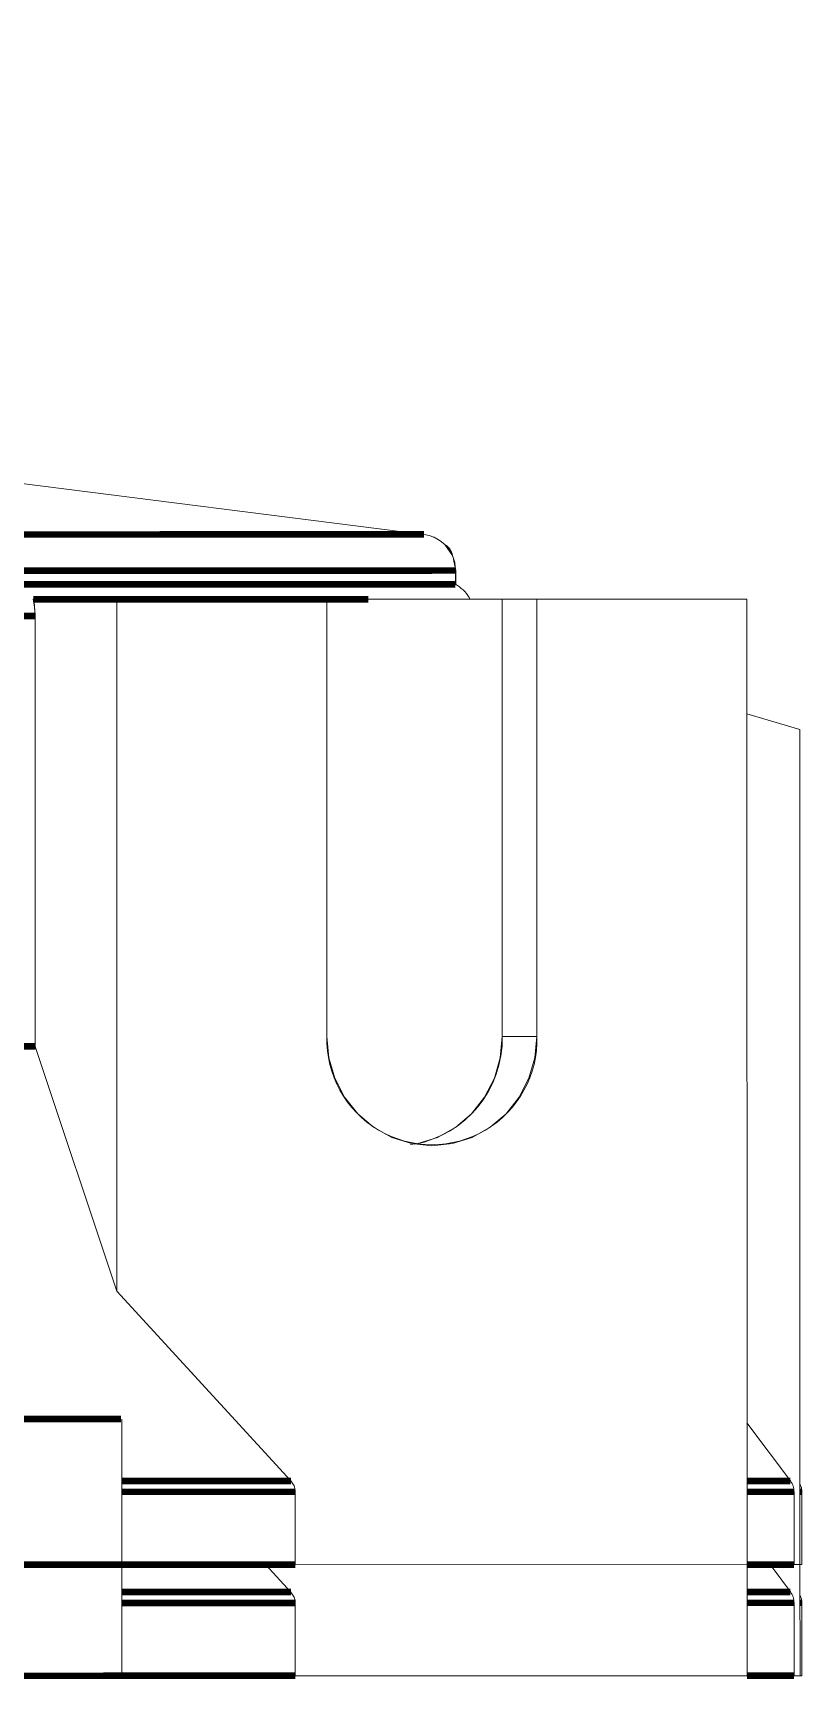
# Model space of a CAD drawing. Header units: millimetres. Extents: x -16985 to -606, y 2122 to 9380.
# Drawn here: x -1794.38 to -1773.17, y 7666.99 to 7712.18 of the extents above; entities that cross this region are included whole.
import ezdxf

# ---------------------------------------------------------------- set-up
doc = ezdxf.new("R2010")
doc.units = ezdxf.units.MM
doc.linetypes.add('K5LT_THIN', pattern=[0])

msp = doc.modelspace()

# ---------------------------------------------------------------- linework, layer by layer
at = {"color": 7, "linetype": 'K5LT_THIN', "lineweight": 18}
for p, q in [((-1783.6411721773, 7698.4135540238), (-1892.5177280693, 7712.1790414501)), ((-1783.6411721774, 7698.4135540238), (-1783.4853693234, 7698.3810506221)), ((-1783.4853747565, 7698.381049854), (-1783.6411721774, 7698.4135540238)), ((-1783.3364959558, 7698.3239625584), (-1783.4853747565, 7698.381049854)), ((-1783.4853693234, 7698.3810506221), (-1783.3364037564, 7698.32392309)), ((-1783.195852532, 7698.241713909), (-1783.3364956123, 7698.3239623938)), ((-1783.3364034187, 7698.3239229282), (-1783.1956324552, 7698.241566502)), ((-1783.065560042, 7698.1324301738), (-1783.195852532, 7698.241713909)), ((-1782.8596377732, 7697.8324973415), (-1783.065560042, 7698.1324301738)), ((-1782.7968207409, 7697.639789751), (-1782.8596377732, 7697.8324973415)), ((-1782.7666056879, 7697.4215583356), (-1782.8258479122, 7697.7288381513)), ((-1782.7741411319, 7697.4215402315), (-1782.7968207409, 7697.639789751)), ((-1782.7760450979, 7697.0426532828), (-1782.7741411328, 7697.4215576026)), ((-1782.7741411329, 7697.4215576035), (-1782.7760450983, 7697.042653282)), ((-1782.7760450974, 7697.0426338013), (-1782.7741411321, 7697.4215402319)), ((-1782.774141132, 7697.4215402314), (-1782.7760450945, 7697.0426340286)), ((-1782.7666056879, 7697.4215583353), (-1782.7665681414, 7697.0371034446)), ((-1782.7665681419, 7697.0370839069), (-1782.766605687, 7697.4215409708)), ((-1782.7665681402, 7697.0370839973), (-1782.766605687, 7697.4215409709)), ((-1782.7665681379, 7697.0370837179), (-1782.7760450959, 7697.0426338017)), ((-1794.3700908451, 7696.6324970835), (-1792.0742392471, 7696.6327633396)), ((-1792.0511374746, 7696.6326898061), (-1794.3700908451, 7696.6324970835)), ((-1794.3700908108, 7696.6318148359), (-1792.0511374435, 7696.6320750403)), ((-1792.0742392027, 7696.6319969946), (-1794.3700908147, 7696.6318148359)), ((-1794.3333951839, 7696.419850022), (-1794.3700908178, 7696.6318148359)), ((-1789.1801413487, 7696.633041612), (-1792.0742392401, 7696.6327633396)), ((-1786.3066690606, 7696.6325689273), (-1792.0742392027, 7696.6319969946)), ((-1786.3066690486, 7696.6325689273), (-1792.0742392107, 7696.6319969946)), ((-1792.0742392027, 7696.6319969946), (-1792.0723847472, 7677.6426384796)), ((-1792.0723847472, 7677.6426384927), (-1792.0742392027, 7696.6319969946)), ((-1792.0511374776, 7696.6326898061), (-1791.3852401814, 7696.632767032)), ((-1792.0511374175, 7696.6320750403), (-1792.0511374776, 7696.6326898061)), ((-1792.0511374475, 7696.6320750403), (-1791.3852401502, 7696.6321278742)), ((-1786.0278980545, 7696.6332821496), (-1791.3852401773, 7696.632767032)), ((-1781.7726232367, 7696.6330810953), (-1791.3852401491, 7696.6321278742)), ((-1786.027898057, 7696.6333040032), (-1790.2826907636, 7696.6328948976)), ((-1780.6700738179, 7696.6331685744), (-1790.2826907304, 7696.6322153533)), ((-1790.2826907304, 7696.6322153533), (-1789.1801413117, 7696.6323028324)), ((-1789.1801413468, 7696.6330227633), (-1787.2576179638, 7696.6332076172)), ((-1785.1676929183, 7696.6332975661), (-1786.8877506693, 7696.6330980864)), ((-1785.1680453615, 7696.6332213126), (-1786.8877506745, 7696.6330980864)), ((-1786.8877506695, 7696.6330980864), (-1786.8877506282, 7696.6326752481)), ((-1781.7726232447, 7696.6330810953), (-1786.8877506538, 7696.6326752481)), ((-1786.8877506538, 7696.6326752481), (-1785.1680453452, 7696.6328879066)), ((-1786.8877506389, 7696.6325738612), (-1786.8877506488, 7696.6326752481)), ((-1786.3054971692, 7684.6325689754), (-1786.3066690606, 7696.6325689273)), ((-1774.7715287595, 7696.6337127926), (-1785.1680453323, 7696.6328879066)), ((-1785.1680453452, 7696.6328879066), (-1774.7715287645, 7696.6337127926)), ((-1780.6700738497, 7696.6338191671), (-1782.3831238988, 7696.6336544544)), ((-1781.7726232665, 7696.6336913015), (-1782.3831098342, 7696.6336205017)), ((-1774.7715287944, 7696.6344270246), (-1782.3830782651, 7696.6335442927)), ((-1781.4900478149, 7696.6337621788), (-1779.5675244329, 7696.6339470327)), ((-1780.5390989066, 7696.63314086), (-1781.4900477749, 7696.6330654093)), ((-1781.4888758895, 7684.633065463), (-1781.4900477809, 7696.6330654093)), ((-1779.5675244329, 7696.6339470327), (-1780.6700738496, 7696.6338191671)), ((-1774.7715287595, 7696.6337127926), (-1780.5390989016, 7696.63314086)), ((-1780.5390989016, 7696.63314086), (-1780.5379270102, 7684.6331409081)), ((-1774.7715287944, 7696.6344270246), (-1779.5675244298, 7696.6339658815)), ((-1774.7715287246, 7696.6337127926), (-1774.7715287944, 7696.6344270246)), ((-1774.7689408326, 7670.1337129194), (-1774.7715287595, 7696.6337127926)), ((-1794.3194348819, 7696.1751487838), (-1794.3333951839, 7696.419850022)), ((-1794.3194348589, 7696.1751487856), (-1794.3182809385, 7684.3591699648)), ((-1774.7712219728, 7693.4926176652), (-1773.3161793363, 7693.0562597544)), ((-1774.7712219697, 7693.4925861496), (-1773.3161793357, 7693.0562282386)), ((-1774.7712219666, 7693.4925546431), (-1773.3161793332, 7693.0561967333)), ((-1773.3161793317, 7693.0561652227), (-1774.7712219635, 7693.4925231321)), ((-1774.7712219635, 7693.4925231219), (-1773.3161793317, 7693.056165212)), ((-1773.3139408237, 7670.1341648608), (-1773.3161793317, 7693.0561652227)), ((-1773.3161793317, 7693.056165212), (-1773.3139408237, 7670.1341648613)), ((-1794.3182809385, 7684.3591699648), (-1792.0723847472, 7677.6426384927)), ((-1792.0723847472, 7677.6426384885), (-1794.3182809374, 7684.3591699602)), ((-1786.2500288804, 7684.0473035038), (-1786.3054971692, 7684.6325689754)), ((-1781.544229857, 7684.0477890036), (-1781.4888758895, 7684.633065463)), ((-1781.48887589, 7684.6330654667), (-1780.5379270163, 7684.6331409174)), ((-1780.5379270102, 7684.6331409081), (-1780.5932809867, 7684.0478644469)), ((-1786.0858699804, 7683.4845404704), (-1786.2500288804, 7684.0473035038)), ((-1781.7082788415, 7683.4849934072), (-1781.544229857, 7684.0477890036)), ((-1780.5932809867, 7684.0478644469), (-1780.7573299672, 7683.4850688673)), ((-1785.8193289816, 7682.9659064896), (-1786.0858699804, 7683.4845404704)), ((-1781.9747185401, 7682.9663065798), (-1781.7082788415, 7683.4849934072)), ((-1780.7573299672, 7683.4850688673), (-1781.0237696638, 7682.9663820342)), ((-1785.4606489013, 7682.5113324098), (-1785.8193289816, 7682.9659064896)), ((-1782.3333098203, 7682.5116613803), (-1781.9747185401, 7682.9663065798)), ((-1781.0237696638, 7682.9663820342), (-1781.3823609519, 7682.5117368273)), ((-1785.0236136384, 7682.1382872539), (-1785.4606489013, 7682.5113324098)), ((-1782.7702722183, 7682.1385295519), (-1782.3333098203, 7682.5116613803)), ((-1781.3823609519, 7682.5117368273), (-1781.8193233449, 7682.1386050026)), ((-1784.5250181902, 7681.8611069351), (-1785.0236136384, 7682.1382872539)), ((-1783.2688135222, 7681.861250348), (-1782.7702722183, 7682.1385295519)), ((-1781.8193233449, 7682.1386050026), (-1782.3178646459, 7681.8613258043)), ((-1783.98402331, 7681.6904433344), (-1784.5250181902, 7681.8611069351)), ((-1784.0069500233, 7681.6702570487), (-1783.8097750588, 7681.6904794604)), ((-1783.4214191173, 7681.6328549561), (-1783.98402331, 7681.6904433344)), ((-1783.8097750588, 7681.6904794604), (-1783.2688135222, 7681.861250348)), ((-1782.8588261825, 7681.690554913), (-1783.4214191173, 7681.6328549561)), ((-1782.3178646459, 7681.8613258043), (-1782.8588261825, 7681.690554913)), ((-1792.0723847472, 7677.6426384796), (-1787.2958430958, 7672.4314912028)), ((-1787.2958430909, 7672.4314912076), (-1792.0723847472, 7677.6426384885)), ((-1792.3641829278, 7674.1318630729), (-1795.0213737881, 7674.1316430193)), ((-1793.7502211493, 7674.1316904318), (-1794.8844568017, 7674.1315743723)), ((-1792.8597895019, 7674.1317838412), (-1793.7502211493, 7674.1316904318)), ((-1792.2549967741, 7674.1318502118), (-1792.8597895019, 7674.1317838412)), ((-1792.3641829268, 7674.1318630729), (-1792.0012322061, 7674.1318907807)), ((-1791.9642577729, 7674.1318864255), (-1792.2549967741, 7674.1318502118)), ((-1792.0012322061, 7674.1318907807), (-1791.9642577729, 7674.1318864255)), ((-1791.9390565387, 7670.13189196), (-1791.9394471692, 7674.1318919409)), ((-1773.5757027374, 7672.4331597981), (-1774.7693213583, 7674.0305984885)), ((-1787.2958430958, 7672.4314912028), (-1787.2073926002, 7672.2939374673)), ((-1787.2073926003, 7672.2939374713), (-1787.2958430878, 7672.4314912077)), ((-1787.1746991258, 7672.1324827266), (-1787.1745038105, 7670.1324827398)), ((-1773.5757027383, 7672.4331598101), (-1773.5758501276, 7672.4333570635)), ((-1773.4761005395, 7670.1341490252), (-1773.4762958547, 7672.1341490156)), ((-1773.3141502844, 7672.2790443914), (-1773.3141546056, 7672.3232895889)), ((-1773.3141464601, 7672.2398852036), (-1773.3141502844, 7672.2790443914)), ((-1773.3141434702, 7672.2092699456), (-1773.3141464601, 7672.2398852036)), ((-1773.3141445622, 7672.2204310979), (-1773.3141435421, 7672.2099857975)), ((-1773.2639408262, 7670.1342170101), (-1773.2641361415, 7672.1342170005)), ((-1793.7498306309, 7670.1316904509), (-1794.8840661622, 7670.1315743914)), ((-1792.8593989334, 7670.1317838603), (-1793.7498306309, 7670.1316904509)), ((-1792.2546061907, 7670.1318502309), (-1792.8593989334, 7670.1317838603)), ((-1792.3637921163, 7670.131863092), (-1792.0008416226, 7670.1318907998)), ((-1791.9638671664, 7670.1318864446), (-1792.2546061907, 7670.1318502309)), ((-1792.0008416226, 7670.1318907998), (-1791.9638671664, 7670.1318864446)), ((-1787.174503857542, 7670.132482739842), (-1791.982354394216, 7670.131956494906)), ((-1791.9823543941, 7670.1319879657), (-1790.2382021457, 7670.1321789327)), ((-1791.9387587552, 7667.08378715), (-1791.9390564256, 7670.1318895349)), ((-1790.3581685152, 7670.1323497606), (-1790.695778396, 7670.1323088943)), ((-1790.3555126061, 7670.1321672998), (-1787.1745038155, 7670.132522795)), ((-1789.695181178, 7670.1324300126), (-1790.2383726999, 7670.1323642614)), ((-1787.9823238066, 7670.1326531513), (-1787.2955453124, 7669.3833863928)), ((-1787.2955453074, 7669.3833863976), (-1787.9823237974, 7670.1326531513)), ((-1774.7689410156, 7670.1337129193), (-1787.1745038575, 7670.1324827398)), ((-1787.1745038105, 7670.1324827398), (-1774.7689408326, 7670.1337129194)), ((-1773.476100535905, 7670.134149025189), (-1774.768940820615, 7670.133947209891)), ((-1774.7686430491, 7667.0856081094), (-1774.7689407198, 7670.1337129194)), ((-1773.5754049539, 7669.3850549881), (-1774.1350510459, 7670.1340382099)), ((-1773.3139409187, 7670.1341648613), (-1773.4761005359, 7670.1341490252)), ((-1773.3139408237, 7670.1341648613), (-1773.4761005379, 7670.1341490252)), ((-1773.3136430402, 7667.0860600508), (-1773.3139407108, 7670.1341648613)), ((-1787.2955453124, 7669.3833863928), (-1787.2070948167, 7669.2458326573)), ((-1787.2070948168, 7669.2458326613), (-1787.2955453043, 7669.3833863977)), ((-1787.1744013423, 7669.0843779166), (-1787.174206027, 7667.0843779298)), ((-1773.5754049548, 7669.3850550001), (-1773.5755523384, 7669.3852522459)), ((-1773.475802756, 7667.0860442152), (-1773.4759980712, 7669.0860442056)), ((-1773.3138525009, 7669.2309395814), (-1773.3138568221, 7669.2751847789)), ((-1773.3138486766, 7669.1917803936), (-1773.3138525009, 7669.2309395814)), ((-1773.3138456867, 7669.1611651356), (-1773.3138486766, 7669.1917803936)), ((-1773.3138467787, 7669.1723262879), (-1773.3138457586, 7669.1618809875)), ((-1773.2636430427, 7667.0861122001), (-1773.263838358, 7669.0861121905)), ((-1793.7495328474, 7667.0835856409), (-1794.8837683787, 7667.0834695814)), ((-1792.8591011499, 7667.0836790503), (-1793.7495328474, 7667.0835856409)), ((-1792.2543084072, 7667.0837454209), (-1792.8591011499, 7667.0836790503)), ((-1792.3634943328, 7667.083758282), (-1792.0005438391, 7667.0837859898)), ((-1791.9635693829, 7667.0837816346), (-1792.2543084072, 7667.0837454209)), ((-1792.0005438391, 7667.0837859898), (-1791.9635693829, 7667.0837816346)), ((-1787.174206074052, 7667.084377929843), (-1791.982056463262, 7667.083851684924)), ((-1791.9820564694, 7667.0838831557), (-1790.2379043622, 7667.0840741227)), ((-1790.3578707317, 7667.0842449506), (-1790.6954806125, 7667.0842040843)), ((-1790.3552148226, 7667.0840624898), (-1787.1742060321, 7667.084417985)), ((-1789.6948833945, 7667.0843252026), (-1790.2380749164, 7667.0842594514)), ((-1774.7686432321, 7667.0856081093), (-1787.1742060741, 7667.0843779298)), ((-1787.174206027, 7667.0843779298), (-1774.7686430491, 7667.0856081094)), ((-1773.475802752415, 7667.086044215189), (-1774.768643072001, 7667.085842399887)), ((-1773.3136431352, 7667.0860600513), (-1773.4758027524, 7667.0860442152)), ((-1773.3136430402, 7667.0860600513), (-1773.4758027544, 7667.0860442152))]:
    msp.add_line(p, q, dxfattribs=at)
at = {"color": 7, "linetype": 'K5LT_THIN', "const_width": 0.18}
for points in [[(-1827.0478197473, 7698.4086981683), (-1821.9865318833, 7698.4092249218), (-1817.2037641332, 7698.4097256196), (-1812.7088789896, 7698.4101992816), (-1808.5106754011, 7698.4106449807), (-1804.6173715483, 7698.4110618442), (-1801.0365887565, 7698.4114490562), (-1797.7753365761, 7698.4118058588), (-1794.8399990614, 7698.4121315533), (-1792.2363222734, 7698.4124255024), (-1789.9694030317, 7698.4126871305), (-1788.0436789372, 7698.4129159256), (-1786.4629196851, 7698.4131114396), (-1785.2302196861, 7698.41327329), (-1784.3479920082, 7698.4134011599), (-1783.8179636535, 7698.4134947989), (-1783.6411721773, 7698.4135540238)], [(-1783.6411721774, 7698.4135540238), (-1783.8457596352, 7698.4134889079), (-1784.4590585563, 7698.4133839805), (-1785.4796796213, 7698.4132394793), (-1786.9053107952, 7698.4130557315), (-1788.732722565, 7698.4128331536), (-1790.9577752552, 7698.4125722495), (-1793.5754284058, 7698.4122736105), (-1796.5797521906, 7698.4119379129), (-1799.9639408497, 7698.4115659173), (-1803.7203281075, 7698.4111584664), (-1807.8404045389, 7698.4107164831)], [(-1806.2625820994, 7697.4197241481), (-1802.3273930748, 7697.4200698442), (-1798.7339599462, 7697.4203812568), (-1795.4898662812, 7697.4206577287), (-1792.6019584029, 7697.4208986765), (-1790.0763309409, 7697.4211035916), (-1787.9183139699, 7697.4212720416), (-1786.1324617606, 7697.421403671), (-1784.7225431688, 7697.421498202), (-1783.6915336813, 7697.4215554351), (-1783.0416091366, 7697.4215752495), (-1782.7741411329, 7697.4215576035)], [(-1782.7741411321, 7697.4215402319), (-1783.0416091315, 7697.4214703453), (-1783.691533672, 7697.4213632196), (-1784.7225431552, 7697.4212190808), (-1786.1324617428, 7697.4210382332), (-1787.9183139479, 7697.4208210585), (-1790.0763309148, 7697.4205680149), (-1792.6019583727, 7697.4202796365), (-1795.489866247, 7697.4199565318), (-1798.733959908, 7697.4195993828), (-1802.3273930327, 7697.4192089431), (-1806.2625820536, 7697.4187860368)], [(-1806.2625820716, 7697.4187860364), (-1802.3273930464, 7697.4192089427), (-1798.7339599177, 7697.4195993824), (-1795.4898662534, 7697.4199565314), (-1792.6019583763, 7697.4202796361), (-1790.0763309162, 7697.4205680145), (-1787.9183139477, 7697.4208210581), (-1786.1324617416, 7697.4210382328), (-1784.7225431536, 7697.4212190804), (-1783.6915336705, 7697.4213632192), (-1783.0416091309, 7697.4214703449), (-1782.7741411319, 7697.4215402315)], [(-1782.8007475049, 7697.4215648066), (-1783.0416091349, 7697.4215752491), (-1783.6915336788, 7697.4215554347), (-1784.7225431661, 7697.4214982016), (-1786.1324617583, 7697.4214036706), (-1787.9183139686, 7697.4212720412), (-1790.0763309412, 7697.4211035912), (-1792.6019584054, 7697.4208986761), (-1795.4898662866, 7697.4206577283), (-1798.7339599549, 7697.4203812564), (-1802.3273930874, 7697.4200698438), (-1806.1468765695, 7697.4197343706)], [(-1782.7760450959, 7697.0426338017), (-1783.0506875988, 7697.0425634075), (-1783.7044262339, 7697.0424561032), (-1784.735893407, 7697.0423121132), (-1786.1429313313, 7697.0421317389), (-1787.9225965417, 7697.0419153574), (-1790.0711660522, 7697.0416634216), (-1792.5841451441, 7697.0413764584), (-1795.456276769, 7697.0410550682), (-1798.6815525462, 7697.0406999233), (-1802.2532253321, 7697.0403117666), (-1806.163823335, 7697.0398914101)], [(-1806.1638231811, 7697.0398914097), (-1802.2532252094, 7697.0403117661), (-1798.6815524515, 7697.0406999228), (-1795.4562766991, 7697.0410550678), (-1792.5841450957, 7697.041376458), (-1790.0711660218, 7697.0416634212), (-1787.9225965259, 7697.041915357), (-1786.1429313263, 7697.0421317384), (-1784.7358934092, 7697.0423121128), (-1783.7044262396, 7697.0424561027), (-1783.0506876043, 7697.0425634071), (-1782.7760450974, 7697.0426338013)], [(-1794.3700908178, 7696.6318148359), (-1792.8773381158, 7696.6319818725), (-1791.4810080821, 7696.6321396727), (-1790.1818862847, 7696.6322881476), (-1788.980703603, 7696.6324272138), (-1787.8781358158, 7696.632556793), (-1786.8748032223, 7696.6326768123), (-1785.9712702921, 7696.6327872042), (-1785.1680453482, 7696.6328879066)], [(-1792.0511374774, 7696.6326898061), (-1791.3017217856, 7696.6327511588), (-1790.5817854381, 7696.6328095823), (-1789.8914511376, 7696.6328650666), (-1789.2308365416, 7696.6329176022), (-1788.6000542422, 7696.6329671801), (-1787.9992117471, 7696.633013792), (-1787.4284114614, 7696.6330574299), (-1786.8877506695, 7696.6330980864)], [(-1786.8877506488, 7696.6326752481), (-1787.4284114395, 7696.6326103053), (-1787.9992117241, 7696.6325424572), (-1788.600054218, 7696.6324717154), (-1789.2308365162, 7696.6323980919), (-1789.8914511111, 7696.6323215994), (-1790.5817854104, 7696.6322422509), (-1791.3017217568, 7696.6321600598), (-1792.0511374474, 7696.6320750403)], [(-1827.793625205, 7696.1728542024), (-1822.5580961262, 7696.1733328905), (-1817.6046914534, 7696.1737828329), (-1812.9432728211, 7696.1742031339), (-1808.583120555, 7696.1745929566), (-1804.5329151953, 7696.174951525), (-1800.8007202153, 7696.1752781252), (-1797.3939659676, 7696.175572107), (-1794.3194348914, 7696.1758328851)], [(-1827.7936251743, 7696.171589447), (-1822.5580960987, 7696.1721333375), (-1817.6046914288, 7696.1726508705), (-1812.9432727994, 7696.1731410157), (-1808.5831205361, 7696.1736027971), (-1804.532915179, 7696.1740352956), (-1800.8007202014, 7696.1744376499), (-1797.393965956, 7696.1748090591), (-1794.3194348819, 7696.1751487838)], [(-1794.3194348578, 7696.1751487837), (-1797.3939659302, 7696.174809059), (-1800.8007201741, 7696.1744376498), (-1804.5329151504, 7696.1740352955), (-1808.5831205065, 7696.173602797), (-1812.9432727691, 7696.1731410156), (-1817.6046913979, 7696.1726508704), (-1822.5580960675, 7696.1721333374), (-1827.793625143, 7696.1715894469)], [(-1822.8793290751, 7684.3561209365), (-1818.6586064272, 7684.3565615481), (-1813.7666435419, 7684.3570752483), (-1809.196465201, 7684.3575586731), (-1804.9578430033, 7684.3580107888), (-1801.0598396398, 7684.3584306286), (-1797.5107895172, 7684.3588172949), (-1794.3182809375, 7684.3591699611)], [(-1794.3182809374, 7684.3591699602), (-1797.5107895172, 7684.3588172941), (-1801.0598396398, 7684.3584306277), (-1804.9578430033, 7684.3580107879), (-1809.196465201, 7684.3575586722), (-1813.7666435418, 7684.3570752475), (-1818.6586064271, 7684.3565615472), (-1822.8793290751, 7684.3561209357)], [(-1792.3641829277, 7674.1318630729), (-1792.0012322088, 7674.1318907807), (-1791.9642577704, 7674.1318864255), (-1792.2549967726, 7674.1318502118), (-1792.8597895032, 7674.1317838412), (-1793.7502211485, 7674.1316904318), (-1794.8844567987, 7674.1315743723), (-1796.2092069662, 7674.1314411155), (-1797.6622312712, 7674.1312969222)], [(-1787.1746991269, 7672.1324827303), (-1787.998169944, 7672.1323917817), (-1788.8443429527, 7672.1322986659), (-1789.7131091699, 7672.1322033947), (-1790.6043567029, 7672.1321059806), (-1791.5179707634, 7672.1320064359), (-1791.9472743669, 7672.1319597637)], [(-1791.9392810624, 7672.4309823331), (-1791.5952345449, 7672.4310197431), (-1790.6913044298, 7672.4311182352), (-1789.8092902526, 7672.4312146398), (-1788.9493033795, 7672.4313089446), (-1788.1114523956, 7672.4314011378), (-1787.2958430909, 7672.4314912076)], [(-1787.2958430878, 7672.4314912077), (-1788.1114523932, 7672.4314011378), (-1788.9493033778, 7672.4313089446), (-1789.8092902516, 7672.4312146397), (-1790.6913044296, 7672.4311182352), (-1791.5952345453, 7672.4310197431), (-1791.9392810624, 7672.4309823331)], [(-1791.9321915921, 7672.1319614024), (-1791.5179707632, 7672.1320064359), (-1790.6043567032, 7672.1321059806), (-1789.7131091706, 7672.1322033947), (-1788.8443429536, 7672.1322986659), (-1787.9981699451, 7672.1323917817), (-1787.1746991279, 7672.1324827303)], [(-1773.5757027383, 7672.4331597979), (-1773.8897637173, 7672.4331019966), (-1774.3437553009, 7672.4330305846), (-1774.7691653376, 7672.4329690695)], [(-1774.7691653376, 7672.43296907), (-1774.3437552998, 7672.4330305851), (-1773.8897637163, 7672.433101997), (-1773.5757027374, 7672.4331597981)], [(-1773.4762958547, 7672.1341490156), (-1773.7919609987, 7672.1340909329), (-1774.24877268, 7672.1340191214), (-1774.7691361356, 7672.1339443511)], [(-1774.7691361356, 7672.1339443511), (-1774.2487726808, 7672.1340191214), (-1773.7919609997, 7672.1340909329), (-1773.4762958548, 7672.1341490156)], [(-1773.3141361401, 7672.1341891671), (-1773.2922616774, 7672.1341970403), (-1773.2766365499, 7672.1342043037), (-1773.267261269, 7672.1342109572), (-1773.2641361415, 7672.1342170005)], [(-1797.6618406407, 7670.1312969413), (-1796.2088163357, 7670.1314411346), (-1794.8840661683, 7670.1315743914), (-1793.749830518, 7670.1316904509), (-1792.8593988727, 7670.1317838603), (-1792.2546061421, 7670.1318502309), (-1791.96386714, 7670.1318864446), (-1792.0008415784, 7670.1318907998), (-1792.0657080939, 7670.131886553)], [(-1791.9682592393, 7670.1319574723), (-1791.5177754481, 7670.1320064455), (-1790.6041613877, 7670.1321059901), (-1789.7129138547, 7670.1322034043), (-1788.8441476374, 7670.1322986754), (-1787.9979746288, 7670.1323917913), (-1787.1745038116, 7670.1324827398)], [(-1774.7689407424, 7670.1339443607), (-1774.2485773647, 7670.1340191309), (-1773.7917656835, 7670.1340909425), (-1773.4761005395, 7670.1341490252)], [(-1791.9389832789, 7669.3828775231), (-1791.5949367614, 7669.3829149331), (-1790.6910066463, 7669.3830134252), (-1789.8089924691, 7669.3831098298), (-1788.949005596, 7669.3832041346), (-1788.1111546121, 7669.3832963278), (-1787.2955453074, 7669.3833863976)], [(-1787.2955453043, 7669.3833863977), (-1788.1111546097, 7669.3832963278), (-1788.9490055944, 7669.3832041346), (-1789.8089924682, 7669.3831098297), (-1790.6910066461, 7669.3830134252), (-1791.5949367618, 7669.3829149331), (-1791.9389832789, 7669.3828775231)], [(-1773.5754049549, 7669.3850549879), (-1773.8894659338, 7669.3849971866), (-1774.3434575174, 7669.3849257746), (-1774.7688675541, 7669.3848642595)], [(-1774.7688675541, 7669.38486426), (-1774.3434575163, 7669.3849257751), (-1773.8894659328, 7669.384997187), (-1773.5754049539, 7669.3850549881)], [(-1787.1744013434, 7669.0843779203), (-1787.9978721605, 7669.0842869717), (-1788.8440451692, 7669.0841938559), (-1789.7128113864, 7669.0840985847), (-1790.6040589194, 7669.0840011706), (-1791.5176729799, 7669.0839016259), (-1791.9469765834, 7669.0838549537)], [(-1791.9318938086, 7669.0838565924), (-1791.5176729797, 7669.0839016259), (-1790.6040589197, 7669.0840011706), (-1789.7128113871, 7669.0840985847), (-1788.8440451701, 7669.0841938559), (-1787.9978721616, 7669.0842869717), (-1787.1744013445, 7669.0843779203)], [(-1773.4759980712, 7669.0860442056), (-1773.7916632152, 7669.0859861229), (-1774.2484748965, 7669.0859143114), (-1774.768838387, 7669.0858395411)], [(-1774.7688383521, 7669.0858395411), (-1774.2484748973, 7669.0859143114), (-1773.7916632162, 7669.0859861229), (-1773.4759980713, 7669.0860442056)], [(-1773.3138383566, 7669.0860843571), (-1773.2919638939, 7669.0860922303), (-1773.2763387664, 7669.0860994937), (-1773.2669634855, 7669.0861061472), (-1773.263838358, 7669.0861121905)], [(-1797.6615428572, 7667.0831921313), (-1796.2085185522, 7667.0833363246), (-1794.8837683848, 7667.0834695814), (-1793.7495327346, 7667.0835856409), (-1792.8591010892, 7667.0836790503), (-1792.2543083586, 7667.0837454209), (-1791.9635693565, 7667.0837816346), (-1792.0005437949, 7667.0837859898), (-1792.0654103104, 7667.083781743)], [(-1791.9679614106, 7667.0838526623), (-1791.5174776647, 7667.0839016355), (-1790.6038636042, 7667.0840011801), (-1789.7126160712, 7667.0840985943), (-1788.8438498539, 7667.0841938654), (-1787.9976768453, 7667.0842869813), (-1787.1742060281, 7667.0843779298)], [(-1774.7686430717, 7667.0858395506), (-1774.2482795812, 7667.0859143209), (-1773.7914679, 7667.0859861325), (-1773.475802756, 7667.0860442152)]]:
    msp.add_lwpolyline(points, dxfattribs=at)
at = {"color": 7, "linetype": 'K5LT_THIN', "lineweight": 18}
for centre, radius, start, end in [((-1783.4217035375, 7684.5466074465), 2.885074533834441, 178.2926048155049, 1.718758488900739), ((-1784.446583838, 7684.5805403435), 2.958174300847654, 280.7078426218995, 1.017393068607857), ((-1773.313136521, 7715.2484793176), 43.11429016213643, 269.9986715783001, 270.0651179814001), ((-1773.3129412079, 7713.2484818143), 43.11429264924605, 269.9986715813001, 270.0651179805), ((-1773.3128387408, 7712.2003818497), 43.11429750425243, 269.9986715829001, 270.0651179746998), ((-1773.3126434221, 7710.2003756272), 43.11429127217291, 269.9986715781001, 270.0651179795)]:
    msp.add_arc(centre, radius, start, end, dxfattribs=at)
for points, knots in [([(-1783.330806676979, 7698.320635487848), (-1783.332087028671, 7698.321561172628), (-1783.348711161655, 7698.333580297504), (-1783.36842110319, 7698.336213336109), (-1783.386613031304, 7698.338643584262)], [0, 0, 0, 0, 0.0770176522081909, 1, 1, 1, 1]), ([(-1782.766605687036, 7697.421540970907), (-1782.787948335612, 7697.561297211962), (-1782.830712609544, 7697.841326850975), (-1782.966704075395, 7698.085932114559), (-1783.066146028806, 7698.133684644879), (-1783.068273950853, 7698.134706483839)], [0, 0, 0, 0, 0.493669214294696, 0.9891652124181768, 1, 1, 1, 1]), ([(-1783.06660832198, 7698.133309425999), (-1783.064632732329, 7698.132357879392), (-1782.965560132231, 7698.08463936843), (-1782.83028510035, 7697.840265421312), (-1782.787797214569, 7697.560897598061), (-1782.766605687884, 7697.42155833529)], [0, 0, 0, 0, 0.0100954215236473, 0.5062689304294877, 1, 1, 1, 1]), ([(-1783.064920112527, 7698.131498094685), (-1783.064300613603, 7698.13119592315), (-1782.967132640029, 7698.08380052886), (-1782.88440771443, 7697.96383276287), (-1782.856176413763, 7697.823231428767), (-1782.855469143161, 7697.819708984252)], [0, 0, 0, 0, 0.0062168146552608, 0.9751030375943739, 1, 1, 1, 1]), ([(-1782.382866332155, 7696.6330326771), (-1782.388977085665, 7696.648566432885), (-1782.427720250139, 7696.747052954093), (-1782.557245590355, 7696.89769953672), (-1782.701116469876, 7696.996904783759), (-1782.771791198188, 7697.045638091743)], [0, 0, 0, 0, 0.0869839935285855, 0.5514925715586914, 1, 1, 1, 1]), ([(-1794.370090814713, 7696.631814835941), (-1794.355494528708, 7696.560811357026), (-1794.327470888232, 7696.42449065428), (-1794.322037995774, 7696.255918901212), (-1794.319434858865, 7696.175148785559)], [0, 0, 0, 0, 0.5208561684750252, 1, 1, 1, 1]), ([(-1787.207392600208, 7672.293937467262), (-1787.197946807201, 7672.26768626961), (-1787.179198392962, 7672.215581768965), (-1787.176191226781, 7672.160041028885), (-1787.174699125764, 7672.132482726552)], [0, 0, 0, 0, 0.5038182369556692, 1, 1, 1, 1]), ([(-1787.174699127948, 7672.132482730281), (-1787.176120534701, 7672.15985900529), (-1787.179005246061, 7672.215418507424), (-1787.197838967895, 7672.26751227818), (-1787.207392600302, 7672.293937471293)], [0, 0, 0, 0, 0.4927379468141818, 1, 1, 1, 1]), ([(-1773.575702743095, 7672.433254329813), (-1773.546370119067, 7672.386129192695), (-1773.489227603842, 7672.294325306934), (-1773.480529175696, 7672.186647669908), (-1773.47629585941, 7672.134243547367)], [0, 0, 0, 0, 0.5133239919815924, 1, 1, 1, 1]), ([(-1773.476295854794, 7672.134149015623), (-1773.480529171087, 7672.186553138034), (-1773.489227599233, 7672.294230774636), (-1773.546370114392, 7672.386034660688), (-1773.575702738345, 7672.433159797891)], [0, 0, 0, 0, 0.4866760087203197, 1, 1, 1, 1]), ([(-1773.264136141479, 7672.134217000508), (-1773.266001220985, 7672.172260552878), (-1773.269222497995, 7672.237967575148), (-1773.294004566759, 7672.298695276357), (-1773.304438124537, 7672.32426239044)], [0, 0, 0, 0, 0.5789876189347026, 1, 1, 1, 1]), ([(-1787.207094816718, 7669.245832657263), (-1787.197649023711, 7669.21958145961), (-1787.178900609472, 7669.167476958964), (-1787.175893443291, 7669.111936218885), (-1787.174401342274, 7669.084377916553)], [0, 0, 0, 0, 0.5038182369556692, 1, 1, 1, 1]), ([(-1787.174401344458, 7669.084377920282), (-1787.175822751211, 7669.11175419529), (-1787.178707462571, 7669.167313697424), (-1787.197541184406, 7669.219407468181), (-1787.207094816812, 7669.245832661294)], [0, 0, 0, 0, 0.4927379468141818, 1, 1, 1, 1]), ([(-1773.575404959605, 7669.385149519813), (-1773.546072335577, 7669.338024382695), (-1773.488929820352, 7669.246220496935), (-1773.480231392206, 7669.138542859909), (-1773.47599807592, 7669.086138737366)], [0, 0, 0, 0, 0.5133239919815924, 1, 1, 1, 1]), ([(-1773.475998071305, 7669.086044205624), (-1773.480231387597, 7669.138448328034), (-1773.488929815743, 7669.246125964637), (-1773.546072330902, 7669.337929850688), (-1773.575404954855, 7669.38505498789)], [0, 0, 0, 0, 0.4866760087203197, 1, 1, 1, 1]), ([(-1773.263838357988, 7669.086112190508), (-1773.265703437494, 7669.12415574288), (-1773.268924714505, 7669.189862765147), (-1773.293706783269, 7669.250590466359), (-1773.304140341048, 7669.276157580441)], [0, 0, 0, 0, 0.5789876189347026, 1, 1, 1, 1])]:
    msp.add_open_spline(points, degree=3, knots=knots, dxfattribs=at)

doc.saveas('drawing.dxf')
